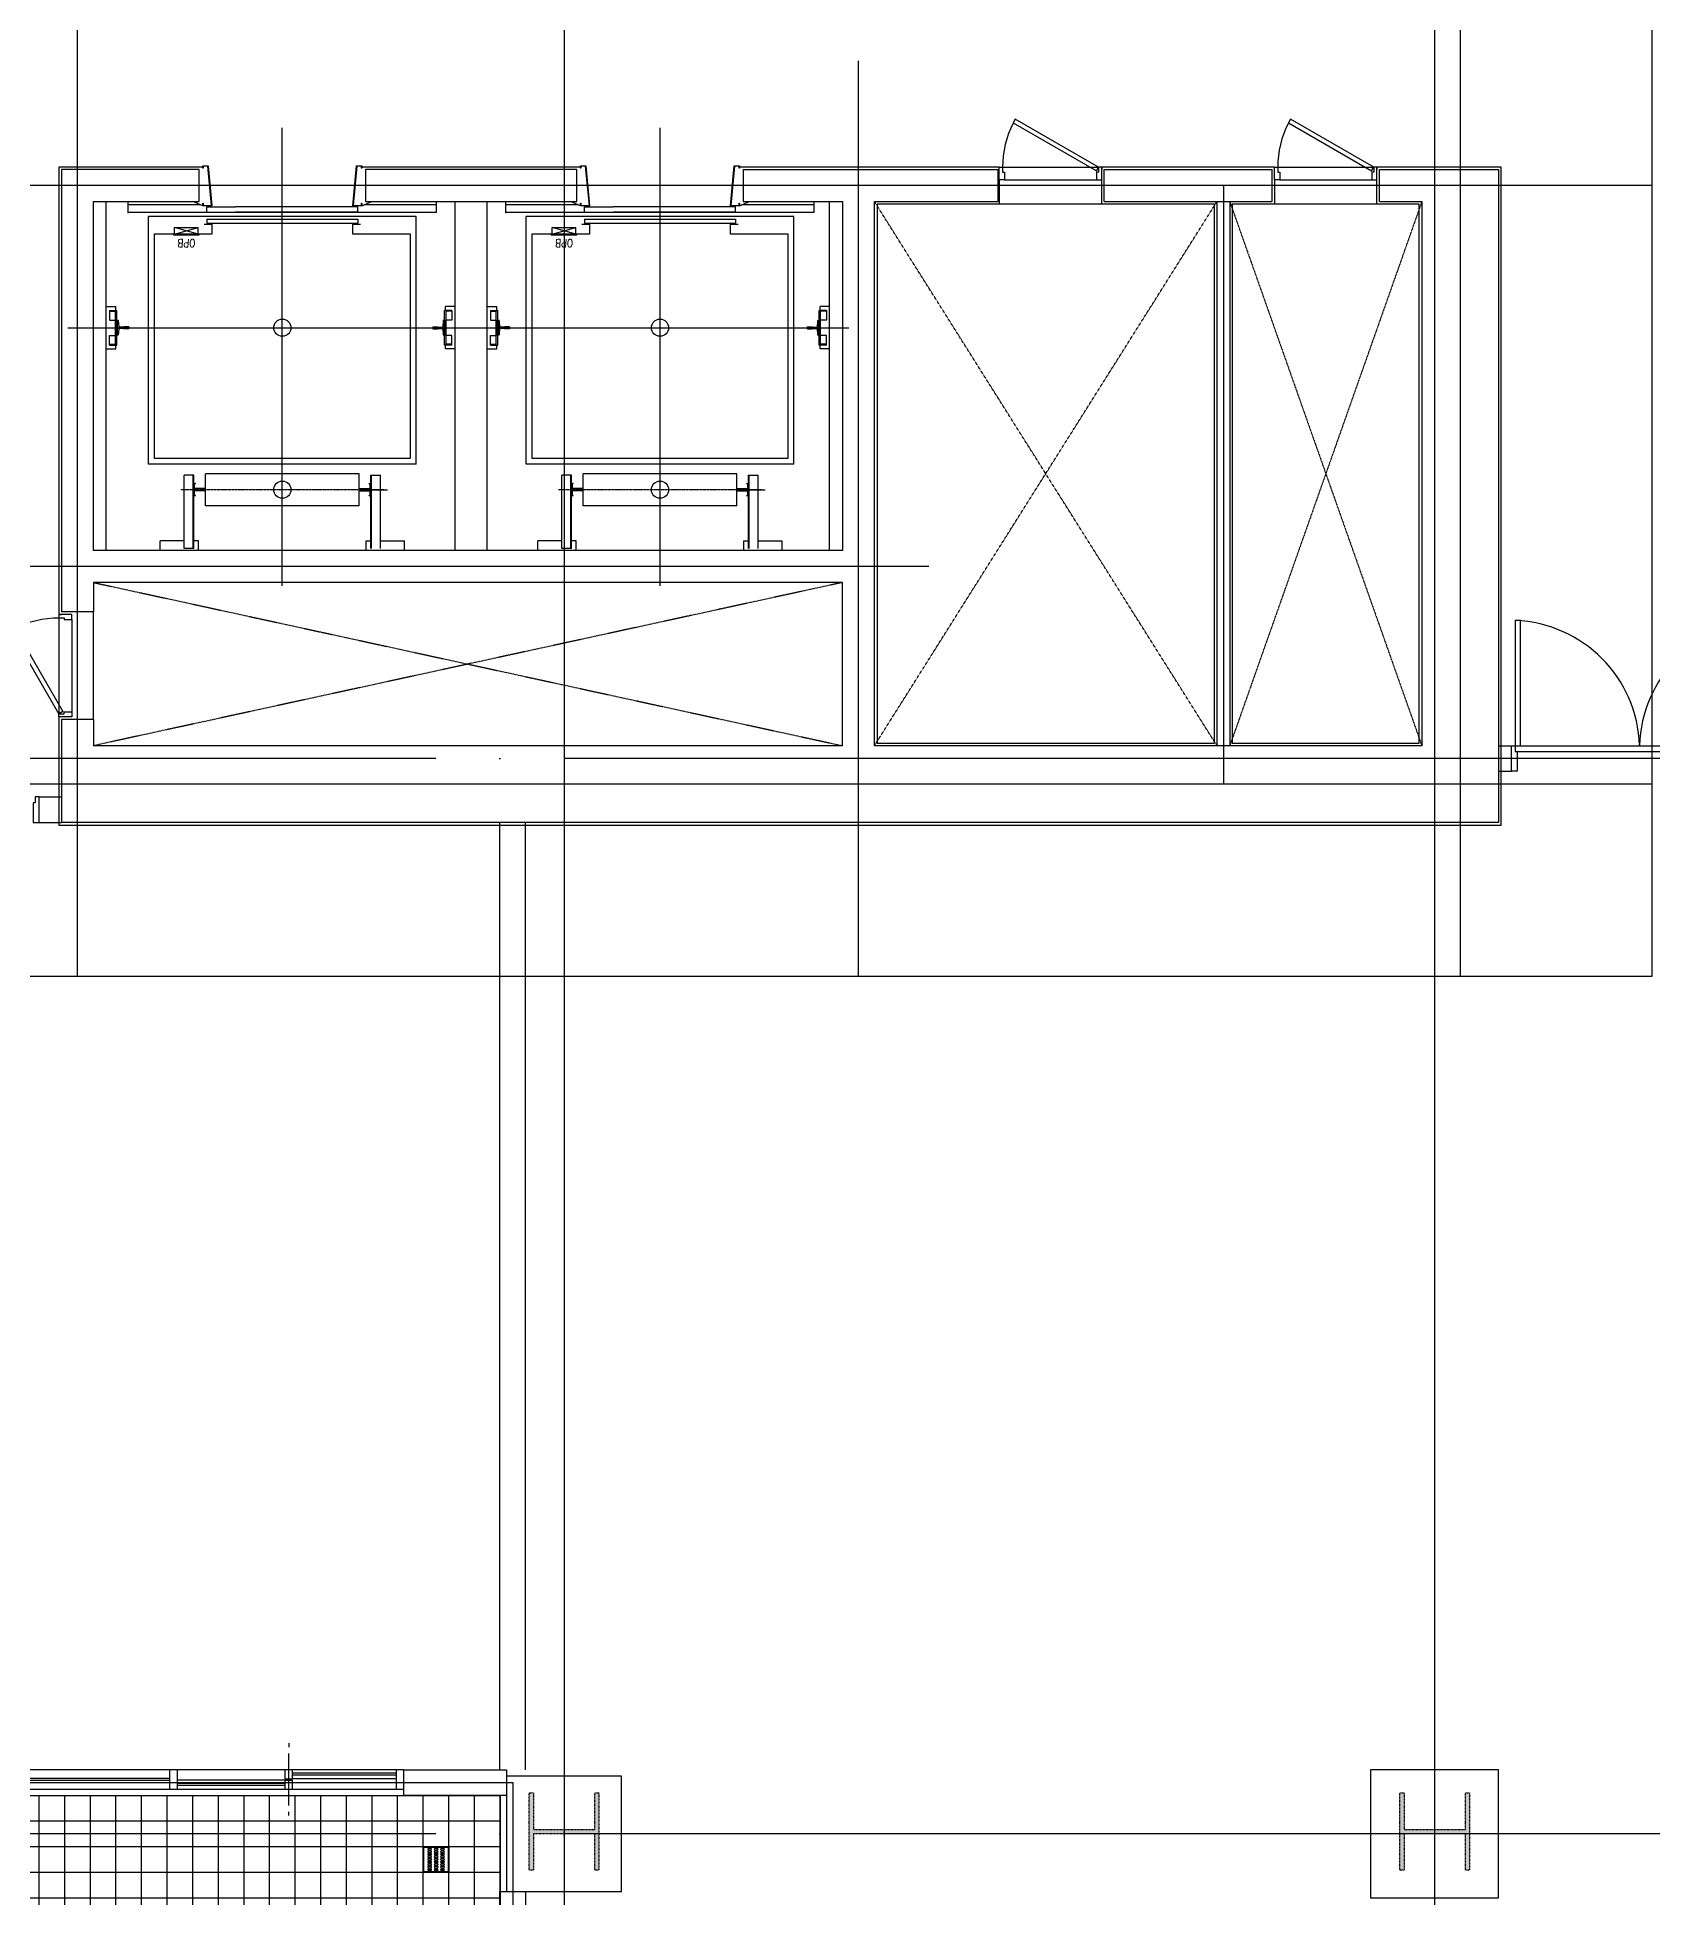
# Model space of a CAD drawing. Header units: millimetres. Extents: x 0 to 252000, y 0 to 178200.
# Drawn here: x 190070 to 202689, y 73303 to 87837 of the extents above; entities that cross this region are included whole.
import ezdxf
from ezdxf.enums import TextEntityAlignment as Align

# ---------------------------------------------------------------- set-up
doc = ezdxf.new("R2010")
doc.units = ezdxf.units.MM
for name, pattern in [('CEN', [62, 60, -1, 0, -1]), ('CENTER', [2, 1.25, -0.25, 0.25, -0.25]), ('CONTINOUS', [0]), ('HIDD', [0.5, 0.25, -0.25]), ('HIDDEN', [2, 1, -1])]:
    doc.linetypes.add(name, pattern=pattern)
doc.layers.get('Defpoints').update_dxf_attribs({"color": 181})
for name, color, linetype in [('000_SRC', 7, 'HIDDEN'), ('01 CEN', 1, 'CEN'), ('02 COL', 2, 'Continuous'), ('02 WAL1', 2, 'Continuous'), ('06 DOOR', 6, 'Continuous'), ('1', 1, 'Continuous'), ('5FIN', 5, 'Continuous'), ('A-공장전용', 3, 'Continuous'), ('COL', 2, 'Continuous'), ('E1', 5, 'Continuous'), ('GLAZ-BAR', 7, 'Continuous'), ('HAT', 5, 'Continuous'), ('S- 주동 코어', 7, 'CONTINOUS'), ('SYM', 7, 'Continuous'), ('WAL', 3, 'Continuous'), ('Wall-P', 4, 'Continuous'), ('WID', 4, 'Continuous'), ('WIN', 9, 'Continuous'), ('win5', 5, 'Continuous')]:
    doc.layers.add(name, color=color, linetype=linetype)
doc.styles.add('ROMANS', font='ROMANS.shx', dxfattribs={"width": 0.8, "oblique": 5, "bigfont": 'HBRDS.shx'})

# ---------------------------------------------------------------- blocks, each defined once
blk = doc.blocks.new('SRC^^')
at = {"layer": '000_SRC'}
for points in [[(3754990, -6999065), (3755022, -6999065), (3755022, -6999351), (3755501, -6999351), (3755501, -6999065), (3755533, -6999065), (3755533, -6999669), (3755501, -6999669), (3755501, -6999383), (3755022, -6999383), (3755022, -6999669), (3754990, -6999669)], [(3761790, -6999065), (3761822, -6999065), (3761822, -6999351), (3762301, -6999351), (3762301, -6999065), (3762333, -6999065), (3762333, -6999669), (3762301, -6999669), (3762301, -6999383), (3761822, -6999383), (3761822, -6999669), (3761790, -6999669)]]:
    blk.add_hatch(color=7, dxfattribs=at).paths.add_polyline_path(points)
for p, q in [((3755262, -6999403), (3755262, -6999363)), ((3762062, -6999403), (3762062, -6999363))]:
    blk.add_line(p, q, dxfattribs=at)
for points in [[(3754990, -6999065), (3755022, -6999065), (3755022, -6999351), (3755501, -6999351), (3755501, -6999065), (3755533, -6999065), (3755533, -6999669), (3755501, -6999669), (3755501, -6999383), (3755022, -6999383), (3755022, -6999669), (3754990, -6999669), (3754990, -6999065)], [(3761790, -6999065), (3761822, -6999065), (3761822, -6999351), (3762301, -6999351), (3762301, -6999065), (3762333, -6999065), (3762333, -6999669), (3762301, -6999669), (3762301, -6999383), (3761822, -6999383), (3761822, -6999669), (3761790, -6999669), (3761790, -6999065)]]:
    blk.add_lwpolyline(points, dxfattribs=at)
blk = doc.blocks.new('13F-SRC5')
at = {"layer": '02 COL', "color": 0}
blk.add_lwpolyline([(450, 450), (-450, 450), (-450, -450), (450, -450)], close=True, dxfattribs=at)
blk = doc.blocks.new('13F-SRC3')
at = {"layer": '02 COL', "color": 0}
blk.add_lwpolyline([(500, 500), (-500, 500), (-500, -500), (500, -500)], close=True, dxfattribs=at)
blk = doc.blocks.new('A$C513D03CD')
at = {"layer": 'GLAZ-BAR'}
for p, q in [((0, 566), (0, 536)), ((0, 80), (0, 486)), ((0, 0), (0, 30))]:
    blk.add_line(p, q, dxfattribs=at)
blk = doc.blocks.new('AD-7700')
at = {"layer": 'WID', "color": 9}
for p, q in [((7640, 150), (60, 150)), ((60, 0), (7640, 0))]:
    blk.add_line(p, q, dxfattribs=at)
at = {"layer": 'WID'}
for p, q in [((60, 70), (870, 70)), ((60, 43), (870, 43)), ((60, 27), (870, 27)), ((930, 80), (870, 80)), ((930, 70), (870, 70)), ((930, 123), (1770, 123)), ((930, 107), (1770, 107)), ((930, 80), (1770, 80)), ((1830, 83), (3737, 83)), ((1830, 67), (3737, 67)), ((3797, 83), (5703, 83)), ((3797, 67), (5703, 67)), ((5763, 83), (7640, 83)), ((5763, 67), (7640, 67))]:
    blk.add_line(p, q, dxfattribs=at)
for points in [[(0, 0), (60, 0), (60, 150), (0, 150)], [(1770, 0), (1830, 0), (1830, 150), (1770, 150)], [(3737, 0), (3797, 0), (3797, 150), (3737, 150)], [(5703, 0), (5763, 0), (5763, 150), (5703, 150)], [(7640, 0), (7700, 0), (7700, 150), (7640, 150)]]:
    blk.add_lwpolyline(points, close=True, dxfattribs=at)
for points in [[(930, 80), (930, 150), (870, 150), (870, 80)], [(870, 70), (870, 0), (930, 0), (930, 70)]]:
    blk.add_lwpolyline(points, dxfattribs=at)
at = {"layer": 'GLAZ-BAR', "rotation": 180}
blk.add_blockref('A$C513D03CD', (900, 358), dxfattribs=at)
blk = doc.blocks.new('AD17')
at = {"layer": 'Wall-P'}
for points in [[(29750, -41700), (28950, -41700), (28950, -41500), (29750, -41500), (29750, -41700)], [(29900, -42450), (29900, -43400), (30850, -43400), (30850, -43600), (29700, -43600), (29700, -42450), (29900, -42450)]]:
    blk.add_lwpolyline(points, dxfattribs=at)
blk = doc.blocks.new('T-7K')
at = {"layer": '1'}
for p, q in [((0, -0.075), (0, 0.075)), ((0.405, 0.475), (4.09, 0.475)), ((0.41, 0.315), (4.09, 0.315)), ((3.9, 2.4), (4.09, 2.4)), ((3.9, 2.4), (3.9, 2.24)), ((3.9, 2.24), (4.09, 2.24)), ((4.24, 2.09), (4.24, 0.625)), ((4.4, 2.09), (4.4, 0.625)), ((0.405, -0.475), (4.09, -0.475)), ((0.41, -0.315), (4.09, -0.315)), ((3.9, -2.24), (4.09, -2.24)), ((3.9, -2.24), (3.9, -2.4)), ((3.9, -2.4), (4.09, -2.4)), ((4.24, -0.625), (4.24, -2.09)), ((4.4, -0.625), (4.4, -2.09))]:
    blk.add_line(p, q, dxfattribs=at)
for centre, radius, start, end in [((0.405, 0.07), 0.405, 90, 180), ((0.483, 0), 0.323, 103.125397, 256.874603), ((4.09, 2.09), 0.31, 0, 90), ((4.09, 2.09), 0.15, 0, 90), ((4.09, 0.625), 0.15, 270, 0), ((4.09, 0.625), 0.31, 270, 0), ((0.405, -0.07), 0.405, 180, 270), ((4.09, -0.625), 0.31, 0, 90), ((4.09, -0.625), 0.15, 0, 90), ((4.09, -2.09), 0.15, 270, 0), ((4.09, -2.09), 0.31, 270, 0)]:
    blk.add_arc(centre, radius, start, end, dxfattribs=at)
blk = doc.blocks.new('A$C774F2762')
at = {"layer": 'WID', "color": 6}
for p, q in [((0, 760), (0, 800)), ((0, 800), (100, 800)), ((60, 760), (0, 760)), ((0, 760), (0, 760)), ((100, 775), (60, 775)), ((60, 775), (60, 760)), ((100, 800), (100, 775)), ((60, 40), (0, 40)), ((0, 40), (0, 40)), ((0, 40), (0, 0)), ((60, 25), (60, 40)), ((100, 25), (60, 25)), ((100, 0), (100, 25)), ((0, 0), (100, 0))]:
    blk.add_line(p, q, dxfattribs=at)
at = {"layer": 'WID', "color": 8}
for p, q in [((0, 760), (0, 40)), ((100, 775), (100, 25))]:
    blk.add_line(p, q, dxfattribs=at)
at = {"layer": 'WID', "color": 4}
blk.add_line((100, 25), (475, 675), dxfattribs=at)
blk.add_lwpolyline([(475, 675), (445, 692), (70, 42), (100, 25)], dxfattribs=at)
blk.add_arc((98, 11), 764, 63.0565, 89.8717, dxfattribs=at)
blk = doc.blocks.new('A$C0BBA45C5')
at = {"layer": '01 CEN'}
for p, q in [((14900, 0), (14900, 21000)), ((25700, 21000), (25700, 0)), ((21000, 0), (21000, 7150)), ((27200, 6175), (0, 6175)), ((23850, 6175), (23850, 1500)), ((21550, 3200), (5650, 3200)), ((27200, 1500), (0, 1500))]:
    blk.add_line(p, q, dxfattribs=at)
at = {"layer": '01 CEN', "linetype": 'HIDD', "ltscale": 2}
for p, q in [((21125, 1800), (23800, 6050)), ((23800, 1800), (21125, 6050)), ((23900, 6050), (25400, 1800)), ((25400, 6050), (23900, 1800)), ((20875, 3075), (15025, 1800)), ((15025, 3075), (20875, 1800))]:
    blk.add_line(p, q, dxfattribs=at)
at = {"layer": '02 WAL1'}
for p, q in [((15850, 6300), (14775, 6300)), ((14775, 6300), (14775, 2845)), ((15850, 6050), (15850, 6300)), ((20100, 6300), (20100, 6050)), ((20100, 6300), (22090, 6300)), ((22920, 6300), (24230, 6300)), ((25070, 6300), (26000, 6300)), ((15025, 3325), (15025, 6050)), ((15025, 6050), (15850, 6050)), ((20100, 6050), (20875, 6050)), ((20875, 6050), (20875, 3325)), ((21125, 6050), (22090, 6050)), ((21125, 1800), (21125, 6050)), ((22920, 6050), (24230, 6050)), ((25070, 6050), (25400, 6050)), ((25400, 6050), (25400, 1800)), ((20875, 3325), (15025, 3325)), ((20875, 3075), (15025, 3075)), ((15025, 3075), (15025, 2845)), ((20875, 1800), (20875, 3075)), ((14775, 2005), (14775, 1200)), ((15025, 2005), (15025, 1800)), ((20875, 1800), (15025, 1800)), ((25400, 1800), (21125, 1800))]:
    blk.add_line(p, q, dxfattribs=at)
blk.add_lwpolyline([(26000, 6300), (26000, 1200), (14775, 1200)], dxfattribs=at)
blk.add_lwpolyline([(18800, 6300), (17150, 6300), (17150, 6050), (18800, 6050)], close=True, dxfattribs=at)
at = {"layer": '5FIN', "color": 8}
for points in [[(15880, 6320), (14755, 6320), (14755, 2825), (14775, 2825)], [(14775, 2025), (14755, 2025), (14755, 1180), (26020, 1180), (26020, 6320), (25050, 6320), (25050, 6300)], [(18830, 6320), (17120, 6320)], [(22100, 6300), (22100, 6320), (20070, 6320)], [(24250, 6300), (24250, 6320), (22900, 6320), (22900, 6300)], [(22100, 6220), (22100, 6030), (21145, 6030), (21145, 1820), (23780, 1820), (23780, 6030), (22900, 6030), (22900, 6220)], [(24250, 6220), (24250, 6030), (23920, 6030), (23920, 1820), (25380, 1820), (25380, 6030), (25050, 6030), (25050, 6220)]]:
    blk.add_lwpolyline(points, dxfattribs=at)
at = {"layer": 'COL'}
for p, q in [((15075, 6300), (15075, 6300)), ((22090, 6050), (22090, 6300)), ((22920, 6050), (22920, 6300)), ((24230, 6050), (24230, 6300)), ((25070, 6050), (25070, 6300)), ((15025, 2845), (14775, 2845)), ((15025, 2005), (14775, 2005))]:
    blk.add_line(p, q, dxfattribs=at)
at = {"layer": 'Defpoints', "color": 11}
blk.add_lwpolyline([(0, 0), (27200, 0), (27200, 21000), (0, 21000)], close=True, dxfattribs=at)
at = {"layer": 'SYM', "color": 1}
for p, q in [((16500, 3050), (16500, 6627)), ((19450, 3050), (19450, 6627)), ((14825, 5065), (20925, 5065))]:
    blk.add_line(p, q, dxfattribs=at)
at = {"layer": 'SYM', "color": 9}
for p, q in [((15125, 3325), (15125, 6050)), ((15295, 5965), (15295, 6050)), ((15861, 6025), (15295, 6025)), ((17705, 5965), (15295, 5965)), ((15880, 6017), (15800, 6050)), ((17120, 6017), (17200, 6050)), ((17705, 6025), (17139, 6025)), ((17705, 5965), (17705, 6050)), ((17850, 3325), (17850, 6050)), ((18100, 3325), (18100, 6050)), ((18100, 3325), (18100, 6050)), ((18245, 5965), (18245, 6050)), ((18811, 6025), (18245, 6025)), ((20655, 5965), (18245, 5965)), ((18830, 6017), (18750, 6050)), ((20070, 6017), (20150, 6050)), ((20655, 6025), (20089, 6025)), ((20655, 5965), (20655, 6050)), ((20775, 3325), (20775, 6050))]:
    blk.add_line(p, q, dxfattribs=at)
at = {"layer": 'SYM', "color": 4}
for p, q in [((15910, 6009), (16134, 6009)), ((15910, 5969), (15910, 6009)), ((15910, 5969), (16134, 5969)), ((16500, 6009), (16134, 6009)), ((16500, 5969), (16134, 5969)), ((17090, 6009), (16500, 6009)), ((16500, 5969), (16500, 6009)), ((16500, 5969), (16500, 6009)), ((17090, 5969), (16500, 5969)), ((17090, 5969), (17090, 6009)), ((18860, 6009), (19084, 6009)), ((18860, 5969), (18860, 6009)), ((18860, 5969), (19084, 5969)), ((19450, 6009), (19084, 6009)), ((19450, 5969), (19084, 5969)), ((20040, 6009), (19450, 6009)), ((19450, 5969), (19450, 6009)), ((19450, 5969), (19450, 6009)), ((20040, 5969), (19450, 5969)), ((20040, 5969), (20040, 6009))]:
    blk.add_line(p, q, dxfattribs=at)
at = {"layer": 'SYM', "color": 8}
for p, q in [((17545, 5935), (15455, 5935)), ((15455, 4000), (15455, 5935)), ((15658, 5847), (15842, 5847)), ((15658, 5795), (15842, 5847)), ((15842, 5795), (15658, 5847)), ((15658, 5795), (15658, 5847)), ((15842, 5795), (15842, 5847)), ((15910, 5913), (16500, 5913)), ((15910, 5913), (15910, 5881)), ((15910, 5881), (16500, 5881)), ((16500, 5913), (17090, 5913)), ((16500, 5881), (16500, 5913)), ((16500, 5881), (16500, 5913)), ((16500, 5881), (17090, 5881)), ((17090, 5913), (17090, 5881)), ((17545, 4000), (17545, 5935)), ((20495, 5935), (18405, 5935)), ((18405, 4000), (18405, 5935)), ((18608, 5847), (18792, 5847)), ((18608, 5795), (18792, 5847)), ((18792, 5795), (18608, 5847)), ((18608, 5795), (18608, 5847)), ((18792, 5795), (18792, 5847)), ((18860, 5913), (19450, 5913)), ((18860, 5913), (18860, 5881)), ((18860, 5881), (19450, 5881)), ((19450, 5913), (20040, 5913)), ((19450, 5881), (19450, 5913)), ((19450, 5881), (19450, 5913)), ((19450, 5881), (20040, 5881)), ((20040, 5913), (20040, 5881)), ((20495, 4000), (20495, 5935)), ((15650, 5795), (15850, 5795)), ((15650, 5791), (15650, 5795)), ((15650, 5791), (15850, 5791)), ((15850, 5791), (15850, 5795)), ((18600, 5795), (18800, 5795)), ((18600, 5791), (18600, 5795)), ((18600, 5791), (18800, 5791)), ((18800, 5791), (18800, 5795)), ((15125, 5230), (15200, 5230)), ((15150, 5200), (15208, 5200)), ((15150, 5200), (15150, 5125)), ((15150, 5194), (15196, 5194)), ((15150, 5125), (15196, 5125)), ((15196, 4930), (15196, 5200)), ((15200, 5200), (15200, 5230)), ((15200, 5005), (15200, 5125)), ((15208, 4930), (15208, 5200)), ((15217, 5122), (15211, 5122)), ((15211, 5122), (15211, 5008)), ((15219, 5120), (15222, 5073)), ((17756, 5120), (17753, 5073)), ((17758, 5122), (17764, 5122)), ((17764, 5122), (17764, 5008)), ((17767, 4930), (17767, 5200)), ((17825, 5200), (17767, 5200)), ((17775, 5200), (17775, 5230)), ((17850, 5230), (17775, 5230)), ((17775, 5005), (17775, 5125)), ((17779, 4930), (17779, 5200)), ((17825, 5194), (17779, 5194)), ((17825, 5125), (17779, 5125)), ((17825, 5200), (17825, 5125)), ((18100, 5230), (18175, 5230)), ((18125, 5200), (18183, 5200)), ((18125, 5200), (18125, 5125)), ((18125, 5194), (18171, 5194)), ((18125, 5125), (18171, 5125)), ((18171, 4930), (18171, 5200)), ((18175, 5200), (18175, 5230)), ((18175, 5005), (18175, 5125)), ((18183, 4930), (18183, 5200)), ((18192, 5122), (18186, 5122)), ((18186, 5122), (18186, 5008)), ((18194, 5120), (18197, 5073)), ((20681, 5120), (20678, 5073)), ((20683, 5122), (20689, 5122)), ((20689, 5122), (20689, 5008)), ((20692, 4930), (20692, 5200)), ((20750, 5200), (20692, 5200)), ((20700, 5200), (20700, 5230)), ((20775, 5230), (20700, 5230)), ((20700, 5005), (20700, 5125)), ((20704, 4930), (20704, 5200)), ((20750, 5194), (20704, 5194)), ((20750, 5125), (20704, 5125)), ((20750, 5200), (20750, 5125)), ((15150, 5005), (15196, 5005)), ((15150, 4930), (15150, 5005)), ((15217, 5008), (15211, 5008)), ((15222, 5057), (15219, 5010)), ((15222, 5073), (15225, 5070)), ((15222, 5057), (15225, 5060)), ((15259, 5070), (15225, 5070)), ((15259, 5060), (15225, 5060)), ((15262, 5073), (15259, 5070)), ((15262, 5057), (15259, 5060)), ((15299, 5073), (15262, 5073)), ((15299, 5057), (15262, 5057)), ((15300, 5072), (15299, 5073)), ((15300, 5058), (15299, 5057)), ((15300, 5072), (15300, 5058)), ((17675, 5072), (17676, 5073)), ((17675, 5072), (17675, 5058)), ((17675, 5058), (17676, 5057)), ((17676, 5073), (17713, 5073)), ((17676, 5057), (17713, 5057)), ((17713, 5073), (17716, 5070)), ((17713, 5057), (17716, 5060)), ((17716, 5070), (17750, 5070)), ((17716, 5060), (17750, 5060)), ((17753, 5073), (17750, 5070)), ((17753, 5057), (17750, 5060)), ((17753, 5057), (17756, 5010)), ((17758, 5008), (17764, 5008)), ((17825, 5005), (17779, 5005)), ((17825, 4930), (17825, 5005)), ((18125, 5005), (18171, 5005)), ((18125, 4930), (18125, 5005)), ((18192, 5008), (18186, 5008)), ((18197, 5057), (18194, 5010)), ((18197, 5073), (18200, 5070)), ((18197, 5057), (18200, 5060)), ((18234, 5070), (18200, 5070)), ((18234, 5060), (18200, 5060)), ((18237, 5073), (18234, 5070)), ((18237, 5057), (18234, 5060)), ((18274, 5073), (18237, 5073)), ((18274, 5057), (18237, 5057)), ((18275, 5072), (18274, 5073)), ((18275, 5058), (18274, 5057)), ((18275, 5072), (18275, 5058)), ((20600, 5072), (20601, 5073)), ((20600, 5072), (20600, 5058)), ((20600, 5058), (20601, 5057)), ((20601, 5073), (20638, 5073)), ((20601, 5057), (20638, 5057)), ((20638, 5073), (20641, 5070)), ((20638, 5057), (20641, 5060)), ((20641, 5070), (20675, 5070)), ((20641, 5060), (20675, 5060)), ((20678, 5073), (20675, 5070)), ((20678, 5057), (20675, 5060)), ((20678, 5057), (20681, 5010)), ((20683, 5008), (20689, 5008)), ((20750, 5005), (20704, 5005)), ((20750, 4930), (20750, 5005)), ((15125, 4900), (15200, 4900)), ((15150, 4936), (15196, 4936)), ((15150, 4930), (15208, 4930)), ((15200, 4900), (15200, 4930)), ((17825, 4930), (17767, 4930)), ((17775, 4900), (17775, 4930)), ((17850, 4900), (17775, 4900)), ((17825, 4936), (17779, 4936)), ((18100, 4900), (18175, 4900)), ((18125, 4936), (18171, 4936)), ((18125, 4930), (18183, 4930)), ((18175, 4900), (18175, 4930)), ((20750, 4930), (20692, 4930)), ((20700, 4900), (20700, 4930)), ((20775, 4900), (20700, 4900)), ((20750, 4936), (20704, 4936)), ((17545, 4000), (15455, 4000)), ((15900, 3675), (15900, 3925)), ((17100, 3925), (15900, 3925)), ((17100, 3675), (17100, 3925)), ((20495, 4000), (18405, 4000)), ((18850, 3675), (18850, 3925)), ((20050, 3925), (18850, 3925)), ((20050, 3675), (20050, 3925)), ((15809, 3913), (15734, 3913)), ((15734, 3341), (15734, 3913)), ((15804, 3341), (15804, 3913)), ((15809, 3341), (15809, 3913)), ((17191, 3913), (17266, 3913)), ((17191, 3341), (17191, 3913)), ((17196, 3341), (17196, 3913)), ((17266, 3341), (17266, 3913)), ((18759, 3913), (18684, 3913)), ((18684, 3341), (18684, 3913)), ((18754, 3341), (18754, 3913)), ((18759, 3341), (18759, 3913)), ((20141, 3913), (20216, 3913)), ((20141, 3341), (20141, 3913)), ((20146, 3341), (20146, 3913)), ((20216, 3341), (20216, 3913)), ((17100, 3675), (15900, 3675)), ((20050, 3675), (18850, 3675)), ((15545, 3325), (15545, 3400)), ((15734, 3400), (15545, 3400)), ((15845, 3400), (15809, 3400)), ((15845, 3325), (15845, 3400)), ((17155, 3400), (17191, 3400)), ((17155, 3325), (17155, 3400)), ((17266, 3400), (17455, 3400)), ((17455, 3325), (17455, 3400)), ((18495, 3325), (18495, 3400)), ((18684, 3400), (18495, 3400)), ((18795, 3400), (18759, 3400)), ((18795, 3325), (18795, 3400)), ((20105, 3400), (20141, 3400)), ((20105, 3325), (20105, 3400)), ((20216, 3400), (20405, 3400)), ((20405, 3325), (20405, 3400)), ((15809, 3341), (15734, 3341)), ((18759, 3341), (18684, 3341))]:
    blk.add_line(p, q, dxfattribs=at)
at = {"layer": 'SYM', "color": 8, "linetype": 'CENTER'}
for p, q in [((17293, 3800), (15707, 3800)), ((20243, 3800), (18657, 3800))]:
    blk.add_line(p, q, dxfattribs=at)
at = {"layer": 'SYM', "color": 8, "linetype": 'Continuous'}
for p, q in [((17145, 3800), (17321, 3800)), ((20095, 3800), (20271, 3800))]:
    blk.add_line(p, q, dxfattribs=at)
at = {"layer": 'SYM', "color": 6, "linetype": 'Continuous'}
for points in [[(15948, 6019), (15918, 6328), (15882, 6328), (15882, 6312), (15880, 6312), (15880, 6330), (15920, 6330), (15950, 6017), (15880, 6017), (15880, 6037), (15882, 6037), (15882, 6019)], [(17118, 6019), (17118, 6037), (17120, 6037), (17120, 6017), (17050, 6017), (17080, 6330), (17120, 6330), (17120, 6312), (17118, 6312), (17118, 6328), (17082, 6328), (17052, 6019)], [(18898, 6019), (18868, 6328), (18832, 6328), (18832, 6312), (18830, 6312), (18830, 6330), (18870, 6330), (18900, 6017), (18830, 6017), (18830, 6037), (18832, 6037), (18832, 6019)], [(20068, 6019), (20068, 6037), (20070, 6037), (20070, 6017), (20000, 6017), (20030, 6330), (20070, 6330), (20070, 6312), (20068, 6312), (20068, 6328), (20032, 6328), (20002, 6019)]]:
    blk.add_lwpolyline(points, close=True, dxfattribs=at)
at = {"layer": 'SYM', "color": 9}
for points in [[(15889, 5875), (15950, 5875), (15950, 5795), (15500, 5795), (15500, 4045), (17500, 4045), (17500, 5795), (17050, 5795), (17050, 5875), (17111, 5875)], [(18839, 5875), (18900, 5875), (18900, 5795), (18450, 5795), (18450, 4045), (20450, 4045), (20450, 5795), (20000, 5795), (20000, 5875), (20061, 5875)]]:
    blk.add_lwpolyline(points, dxfattribs=at)
at = {"layer": 'SYM', "color": 1}
for centre in [(16500, 5065), (19450, 5065)]:
    blk.add_circle(centre, 67, dxfattribs=at)
at = {"layer": 'SYM', "color": 8}
for centre in [(16500, 3800), (19450, 3800)]:
    blk.add_circle(centre, 67, dxfattribs=at)
for centre, start, end in [((15217, 5120), 3.4093, 90), ((17758, 5120), 90, 176.5907), ((18192, 5120), 3.4093, 90), ((20683, 5120), 90, 176.5907), ((15217, 5011), 270, 356.5907), ((17758, 5011), 183.4093, 270), ((18192, 5011), 270, 356.5907), ((20683, 5011), 183.4093, 270)]:
    blk.add_arc(centre, 2.5, start, end, dxfattribs=at)
at = {"layer": 'SYM', "color": 9}
for p in [(15295, 5965), (18245, 5965)]:
    blk.add_point(p, dxfattribs=at)
at = {"layer": 'WAL'}
for p, q in [((23800, 6050), (23800, 1800)), ((23900, 6050), (23900, 1800))]:
    blk.add_line(p, q, dxfattribs=at)
at = {"layer": 'WID', "color": 8}
for p, q in [((22900, 6030), (22100, 6030)), ((25050, 6030), (24250, 6030)), ((15025, 2005), (15025, 2845))]:
    blk.add_line(p, q, dxfattribs=at)
at = {"layer": '06 DOOR', "rotation": 90}
for p in [(22900, 6220), (25050, 6220)]:
    blk.add_blockref('A$C774F2762', p, dxfattribs=at)
at = {"layer": '06 DOOR', "xscale": -1}
blk.add_blockref('A$C774F2762', (14855, 2025), dxfattribs=at)
at = {"layer": 'SYM', "color": 8, "yscale": 20, "zscale": 20}
for p, xscale, rotation in [((15900, 3800), 20, 179.9999999893278), ((17100, 3800), -20, 180), ((18850, 3800), 20, 179.9999999893278), ((20050, 3800), -20, 180)]:
    blk.add_blockref('T-7K', p, dxfattribs=dict(at, xscale=xscale, rotation=rotation))
at = {"layer": 'SYM', "color": 8, "style": 'ROMANS', "oblique": 3, "width": 0.8}
for p in [(15753, 5726), (18703, 5726)]:
    blk.add_text('OPB', height=62.5, rotation=180, dxfattribs=at).set_placement(p, align=Align.MIDDLE)
blk = doc.blocks.new('XFD')
at = {"layer": 'E1', "color": 5, "linetype": 'Continuous'}
for p, q in [((195, 195), (5, 195)), ((5, 5), (5, 195)), ((195, 195), (195, 5)), ((195, 5), (5, 5)), ((110, 25), (90, 25)), ((90, 15), (110, 15))]:
    blk.add_line(p, q, dxfattribs=at)
for points in [[(60, 185), (40, 185, 1), (40, 175), (60, 175, 1), (60, 185, 1)], [(60, 165), (40, 165, 1), (40, 155), (60, 155, 1), (60, 165, 1)], [(110, 185), (90, 185, 1), (90, 175), (110, 175, 1), (110, 185, 1)], [(110, 165), (90, 165, 1), (90, 155), (110, 155, 1), (110, 165, 1)], [(160, 185), (140, 185, 1), (140, 175), (160, 175, 1), (160, 185, 1)], [(160, 165), (140, 165, 1), (140, 155), (160, 155, 1), (160, 165, 1)], [(60, 145), (40, 145, 1), (40, 135), (60, 135, 1), (60, 145, 1)], [(60, 125), (40, 125, 1), (40, 115), (60, 115, 1), (60, 125, 1)], [(60, 105), (40, 105, 1), (40, 95), (60, 95, 1), (60, 105, 1)], [(60, 85), (40, 85, 1), (40, 75), (60, 75, 1), (60, 85, 1)], [(60, 65), (40, 65, 1), (40, 55), (60, 55, 1), (60, 65, 1)], [(60, 45), (40, 45, 1), (40, 35), (60, 35, 1), (60, 45, 1)], [(60, 25), (40, 25, 1), (40, 15), (60, 15, 1), (60, 25, 1)], [(110, 145), (90, 145, 1), (90, 135), (110, 135, 1), (110, 145, 1)], [(110, 125), (90, 125, 1), (90, 115), (110, 115, 1), (110, 125, 1)], [(110, 105), (90, 105, 1), (90, 95), (110, 95, 1), (110, 105, 1)], [(110, 85), (90, 85, 1), (90, 75), (110, 75, 1), (110, 85, 1)], [(110, 65), (90, 65, 1), (90, 55), (110, 55, 1), (110, 65, 1)], [(110, 45), (90, 45, 1), (90, 35), (110, 35, 1), (110, 45, 1)], [(160, 145), (140, 145, 1), (140, 135), (160, 135, 1), (160, 145, 1)], [(160, 125), (140, 125, 1), (140, 115), (160, 115, 1), (160, 125, 1)], [(160, 105), (140, 105, 1), (140, 95), (160, 95, 1), (160, 105, 1)], [(160, 85), (140, 85, 1), (140, 75), (160, 75, 1), (160, 85, 1)], [(160, 65), (140, 65, 1), (140, 55), (160, 55, 1), (160, 65, 1)], [(160, 45), (140, 45, 1), (140, 35), (160, 35, 1), (160, 45, 1)], [(160, 25), (140, 25, 1), (140, 15), (160, 15, 1), (160, 25, 1)]]:
    blk.add_lwpolyline(points, format="xyb", dxfattribs=at)
for centre, start, end in [((90, 20), 90, 270), ((110, 20), 270, 90)]:
    blk.add_arc(centre, 5, start, end, dxfattribs=at)

msp = doc.modelspace()

# ---------------------------------------------------------------- hatches: boundary and pattern name
at = {"layer": 'HAT'}
h = msp.add_hatch(dxfattribs=at)
h.set_pattern_fill('GRID1010', color=8, scale=2, style=0)
h.set_pattern_definition([(0, (186285.51, 72903.37), (0, 200), []), (90, (186285.51, 72903.37), (-200, 1e-14), [])])
h.paths.add_polyline_path([(185086, 63203), (185086, 74103), (193686, 74103), (193686, 72203), (192486, 72203), (192486, 72903), (186286, 72903), (186286, 63203)])

# ---------------------------------------------------------------- linework, layer by layer
at = {"layer": '01 CEN', "ltscale": 500}
for p, q in [((194185, 127403), (194185, 54603)), ((200985, 127403), (200985, 54603)), ((224185, 82203), (153985, 82203)), ((224185, 73803), (153985, 73803))]:
    msp.add_line(p, q, dxfattribs=at)
at = {"layer": '06 DOOR', "color": 8}
for p, q in [((201655, 82303), (203515, 82303)), ((201615, 82258), (203555, 82258))]:
    msp.add_line(p, q, dxfattribs=at)
at = {"layer": '06 DOOR', "color": 6}
for points in [[(201615, 83280), (201615, 82303), (201655, 82303), (201655, 83280)], [(201585, 82303), (201615, 82303), (201615, 82258), (201630, 82258), (201630, 82103), (201585, 82103)], [(190085, 81903), (190055, 81903), (190055, 81858), (190040, 81858), (190040, 81703), (190085, 81703)]]:
    msp.add_lwpolyline(points, close=True, dxfattribs=at)
at = {"layer": '06 DOOR', "color": 5}
for centre, start, end in [((201574, 82269), 1.9621, 87.6261), ((203597, 82269), 92.3739, 178.0379)]:
    msp.add_arc(centre, 1013, start, end, dxfattribs=at)
at = {"layer": 'A-공장전용', "color": 21}
msp.add_lwpolyline([(162985, 63303), (176710, 63303), (176710, 65003), (177660, 65003), (177660, 63303), (184985, 63303), (184985, 74203), (193785, 74203), (193785, 72303), (214585, 72303), (214585, 79903), (214585, 79903), (214585, 81728), (214585, 81728), (214585, 82678), (215185, 82678), (215185, 98528), (214585, 98528), (214585, 99478), (215185, 99478), (215185, 117903)], dxfattribs=at)
at = {"layer": 'Defpoints'}
msp.add_lwpolyline([(185086, 63203), (185086, 64978), (185086, 65172), (185086, 65770), (185086, 65828), (185086, 74103), (193686, 74103), (193686, 72203), (192486, 72203), (192486, 72903), (186286, 72903), (186286, 63203), (185086, 63203)], dxfattribs=at)
at = {"layer": 'Wall-P'}
for p, q in [((201485, 82303), (201585, 82303)), ((201485, 82103), (201585, 82103)), ((190085, 81903), (190260, 81903)), ((190085, 81703), (190260, 81703)), ((193685, 74303), (193685, 81703)), ((193885, 74303), (193885, 81703))]:
    msp.add_line(p, q, dxfattribs=at)
at = {"layer": 'WIN', "linetype": 'Continuous'}
msp.add_lwpolyline([(193286, 73703), (193286, 73503), (193086, 73503), (193086, 73703)], close=True, dxfattribs=at)

# ---------------------------------------------------------------- block references
msp.add_blockref('A$C0BBA45C5', (175485, 80503))
at = {"layer": '02 COL'}
for name, p in [('13F-SRC3', (200985, 73803)), ('13F-SRC5', (194185, 73803))]:
    msp.add_blockref(name, p, dxfattribs=at)
at = {"layer": 'S- 주동 코어'}
msp.add_blockref('SRC^^', (-3561076, 7073187), dxfattribs=at)
at = {"layer": 'WIN', "linetype": 'Continuous', "rotation": 180}
msp.add_blockref('XFD', (193286, 73703), dxfattribs=at)
at = {"layer": 'win5'}
msp.add_blockref('AD17', (163985, 115803), dxfattribs=at)
at = {"layer": 'win5', "rotation": 180}
msp.add_blockref('AD-7700', (192935, 74303), dxfattribs=at)

doc.saveas('drawing.dxf')
